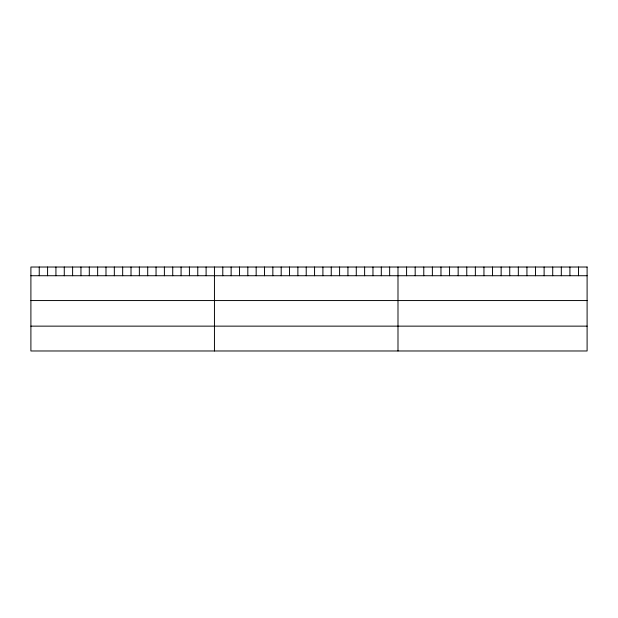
<?xml version="1.0" encoding="UTF-8"?>
<svg xmlns="http://www.w3.org/2000/svg" width="618" height="618" viewBox="0 0 618 618"><rect width="100%" height="100%" fill="white"/><g stroke="black" fill="none" stroke-linecap="round" stroke-linejoin="round"><path stroke-width="0.93" d="M30.9 275.728L587.1 275.728M30.9 300.557L587.1 300.557M30.9 326.142L587.1 326.142M578.502 267.022L578.502 275.728M569.912 267.022L569.912 275.728M561.314 267.022L561.314 275.728M552.716 267.022L552.716 275.728M544.118 267.022L544.118 275.728M535.528 267.022L535.528 275.728M526.93 267.022L526.93 275.728M518.332 267.022L518.332 275.728M509.734 267.022L509.734 275.728M501.144 267.022L501.144 275.728M492.546 267.022L492.546 275.728M483.948 267.022L483.948 275.728M475.358 267.022L475.358 275.728M466.76 267.022L466.76 275.728M458.162 267.022L458.162 275.728M449.564 267.022L449.564 275.728M440.974 267.022L440.974 275.728M432.376 267.022L432.376 275.728M423.778 267.022L423.778 275.728M415.18 267.022L415.18 275.728M406.59 267.022L406.59 275.728M397.992 267.022L397.992 350.978M389.649 267.022L389.649 275.728M381.306 267.022L381.306 275.728M372.963 267.022L372.963 275.728M364.62 267.022L364.62 275.728M356.277 267.022L356.277 275.728M347.934 267.022L347.934 275.728M339.591 267.022L339.591 275.728M331.248 267.022L331.248 275.728M322.905 267.022L322.905 275.728M314.562 267.022L314.562 275.728M306.219 267.022L306.219 275.728M297.876 267.022L297.876 275.728M289.533 267.022L289.533 275.728M281.19 267.022L281.19 275.728M272.847 267.022L272.847 275.728M264.504 267.022L264.504 275.728M256.161 267.022L256.161 275.728M247.818 267.022L247.818 275.728M239.475 267.022L239.475 275.728M231.132 267.022L231.132 275.728M222.789 267.022L222.789 275.728M214.446 267.022L214.446 350.978M206.103 267.022L206.103 275.728M197.76 267.022L197.76 275.728M189.417 267.022L189.417 275.728M181.074 267.022L181.074 275.728M172.731 267.022L172.731 275.728M164.388 267.022L164.388 275.728M156.045 267.022L156.045 275.728M147.702 267.022L147.702 275.728M139.359 267.022L139.359 275.728M131.016 267.022L131.016 275.728M122.673 267.022L122.673 275.728M114.33 267.022L114.33 275.728M105.987 267.022L105.987 275.728M97.644 267.022L97.644 275.728M89.301 267.022L89.301 275.728M80.958 267.022L80.958 275.728M72.615 267.022L72.615 275.728M64.272 267.022L64.272 275.728M55.929 267.022L55.929 275.728M47.586 267.022L47.586 275.728M39.243 267.022L39.243 275.728M587.1 267.022L30.9 267.022L30.9 350.978L587.1 350.978L587.1 267.022"/></g></svg>
